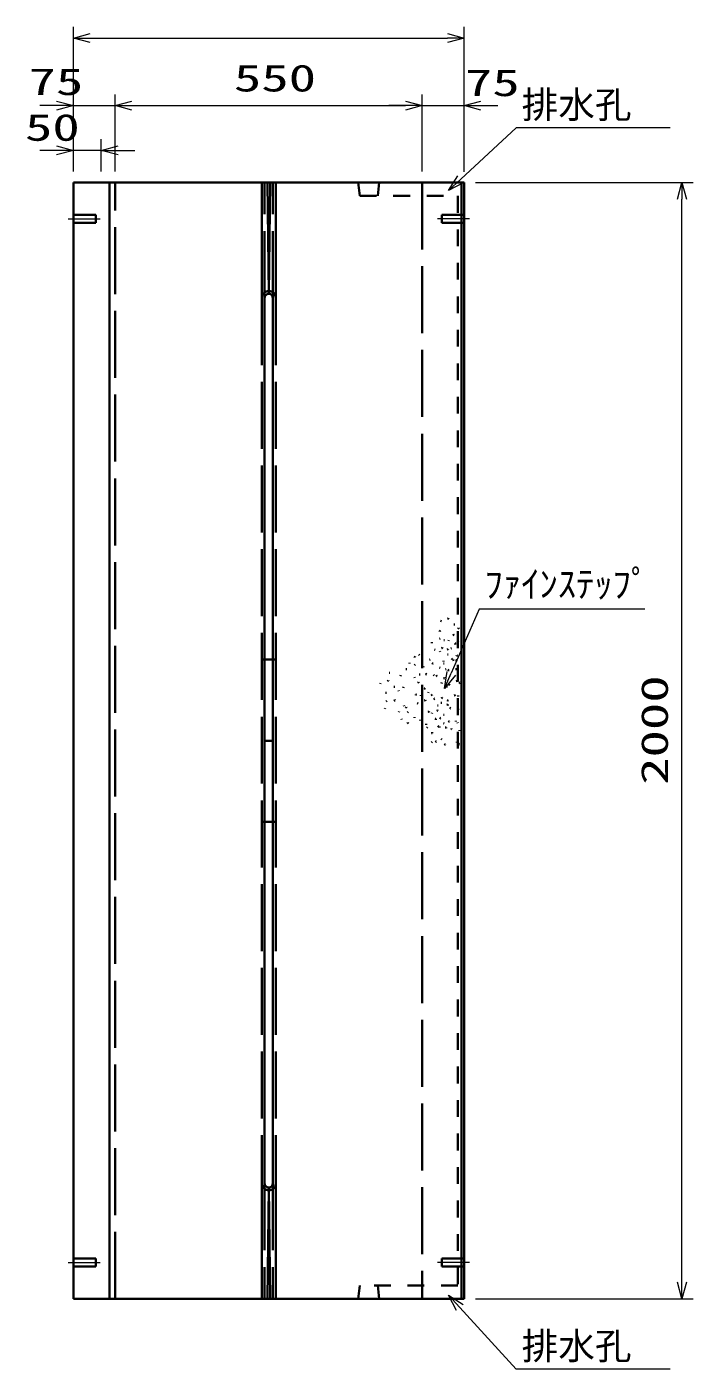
# Model space of a CAD drawing. Units: millimetres on the paper. Extents: x 15 to 1224, y 2 to 859.
# Drawn here: x 1087.9 to 1147.6, y 428.2 to 548.4 of the extents above; entities that cross this region are included whole.
import ezdxf
from ezdxf.enums import TextEntityAlignment as Align

# ---------------------------------------------------------------- set-up
doc = ezdxf.new("R2010")
doc.units = ezdxf.units.MM
for name, pattern in [('DASHED', [7.5, 6, -1.5]), ('USER1', [18.5, 12, -1.5, 3.5, -1.5]), ('USER2', [3, 1.5, -1.5])]:
    doc.linetypes.add(name, pattern=pattern)
for name, color, linetype, lineweight in [('D-BMK（構造物基準線）', 2, 'USER1', 18), ('D-STR-DIM（寸法）', 7, 'Continuous', 13), ('D-STR-HTXT（WS-旗）', 7, 'Continuous', 13), ('D-STR-HTXT（旗上げ）', 7, 'Continuous', 13), ('D-STR（構造物WS）', 1, 'Continuous', 35), ('D-STR（構造物）', 1, 'Continuous', 35)]:
    doc.layers.add(name, color=color, linetype=linetype, lineweight=lineweight)
doc.styles.add('ＭＳ ゴシック', font='')
doc.styles.get('ＭＳ ゴシック').set_extended_font_data('MS Gothic')

# ---------------------------------------------------------------- blocks, each defined once
blk = doc.blocks.new('_Open30')
at = {"color": 7, "linetype": 'Continuous', "lineweight": 13}
for p, q in [((-1, 0.2679), (0, 0)), ((0, 0), (-1, -0.2679)), ((0, 0), (-1, 0))]:
    blk.add_line(p, q, dxfattribs=at)

msp = doc.modelspace()

# ---------------------------------------------------------------- linework, layer by layer
at = {"layer": 'D-BMK（構造物基準線）'}
for p, q in [((1091.612, 531.209), (1094.462, 531.209)), ((1127.536, 531.209), (1124.687, 531.209)), ((1091.612, 437.709), (1094.462, 437.709)), ((1127.536, 437.709), (1124.687, 437.709))]:
    msp.add_line(p, q, dxfattribs=at)
at = {"layer": 'D-STR-DIM（寸法）'}
for p, q in [((1092.074, 542.356), (1092.074, 548.406)), ((1127.074, 542.356), (1127.074, 548.406)), ((1093.574, 547.406), (1125.574, 547.406)), ((1092.074, 535.459), (1092.074, 542.356)), ((1095.824, 535.459), (1095.824, 542.356)), ((1095.824, 535.459), (1095.824, 542.356)), ((1123.324, 535.459), (1123.324, 542.356)), ((1123.324, 535.459), (1123.324, 542.356)), ((1127.074, 535.429), (1127.074, 542.356)), ((1090.574, 541.356), (1089.074, 541.356)), ((1092.074, 541.356), (1095.824, 541.356)), ((1097.324, 541.356), (1098.824, 541.356)), ((1097.324, 541.356), (1121.824, 541.356)), ((1121.824, 541.356), (1120.324, 541.356)), ((1123.324, 541.356), (1127.074, 541.356)), ((1128.574, 541.356), (1130.074, 541.356)), ((1128.074, 534.459), (1147.578, 534.459)), ((1146.578, 435.959), (1146.578, 532.959)), ((1128.074, 434.459), (1147.578, 434.459))]:
    msp.add_line(p, q, dxfattribs=at)
at = {"layer": 'D-STR-HTXT（WS-旗）'}
for points in [[(1145.528, 539.356), (1131.74, 539.356), (1126.782, 534.767)], [(1145.528, 428.161), (1131.74, 428.161), (1126.692, 433.693)]]:
    msp.add_lwpolyline(points, dxfattribs=at)
at = {"layer": 'D-STR-HTXT（旗上げ）'}
for p, q in [((1092.074, 535.459), (1092.074, 538.343)), ((1094.574, 535.459), (1094.574, 538.343)), ((1090.574, 537.343), (1089.074, 537.343)), ((1094.574, 537.343), (1092.074, 537.343)), ((1096.074, 537.343), (1097.574, 537.343))]:
    msp.add_line(p, q, dxfattribs=at)
msp.add_lwpolyline([(1143.247, 496.247), (1128.417, 496.247), (1125.917, 490.497)], dxfattribs=at)
at = {"layer": 'D-STR（構造物WS）', "linetype": 'USER2'}
for p, q in [((1117.725, 533.26), (1117.567, 534.459)), ((1119.327, 533.26), (1119.474, 534.459)), ((1117.725, 533.26), (1126.499, 533.26)), ((1126.499, 533.26), (1126.499, 435.659)), ((1117.725, 435.659), (1117.567, 434.459)), ((1126.499, 435.659), (1117.725, 435.659)), ((1119.474, 434.459), (1119.327, 435.659))]:
    msp.add_line(p, q, dxfattribs=at)
at = {"layer": 'D-STR（構造物）'}
for p, q in [((1092.074, 434.459), (1092.074, 534.459)), ((1092.074, 534.459), (1127.074, 534.459)), ((1095.324, 434.459), (1095.324, 534.459)), ((1108.949, 524.111), (1108.949, 534.459)), ((1108.949, 524.111), (1108.949, 534.459)), ((1109.449, 534.459), (1109.574, 524.486)), ((1109.699, 534.459), (1109.574, 524.486)), ((1110.199, 524.111), (1110.199, 534.459)), ((1126.824, 534.459), (1126.824, 434.459)), ((1127.074, 534.459), (1127.074, 434.459)), ((1109.199, 524.111), (1109.199, 444.808)), ((1109.949, 524.111), (1109.949, 444.808)), ((1125.582, 495.366), (1125.639, 495.415)), ((1125.639, 495.415), (1125.687, 495.357)), ((1124.842, 494.337), (1124.895, 494.284)), ((1124.895, 494.284), (1124.948, 494.337)), ((1124.956, 495.191), (1125.029, 495.172)), ((1126.157, 494.86), (1126.232, 494.86)), ((1126.505, 494.476), (1126.558, 494.529)), ((1126.558, 494.529), (1126.611, 494.476)), ((1124.188, 493.2), (1124.181, 493.275)), ((1124.935, 493.614), (1124.87, 493.576)), ((1125.322, 493.464), (1125.248, 493.477)), ((1125.661, 493.393), (1125.687, 493.463)), ((1126.141, 493.928), (1126.068, 493.908)), ((1126.121, 494), (1126.141, 493.928)), ((1126.258, 493.091), (1126.271, 493.164)), ((1126.271, 493.164), (1126.345, 493.151)), ((1126.453, 493.291), (1126.514, 493.334)), ((1126.514, 493.334), (1126.557, 493.272)), ((1122.643, 491.946), (1122.59, 491.999)), ((1122.643, 491.946), (1122.696, 491.999)), ((1123.059, 492.123), (1123.021, 492.188)), ((1124.476, 492.602), (1124.406, 492.628)), ((1124.889, 492.487), (1124.921, 492.419)), ((1125.106, 492.791), (1125.044, 492.748)), ((1125.106, 492.791), (1125.149, 492.73)), ((1125.539, 492.615), (1125.601, 492.658)), ((1125.648, 492.187), (1125.573, 492.194)), ((1125.601, 492.658), (1125.644, 492.596)), ((1125.87, 492.717), (1125.938, 492.749)), ((1125.992, 491.771), (1125.943, 491.828)), ((1126.385, 492.039), (1126.423, 492.104)), ((1126.423, 492.104), (1126.488, 492.066)), ((1110.199, 491.718), (1108.949, 491.718)), ((1121.861, 490.856), (1121.936, 490.862)), ((1122.17, 491.363), (1122.19, 491.435)), ((1122.618, 491.239), (1122.683, 491.276)), ((1123.434, 491.126), (1123.409, 491.055)), ((1124.024, 491.743), (1123.966, 491.695)), ((1124.209, 491.407), (1124.27, 491.364)), ((1124.27, 491.364), (1124.227, 491.303)), ((1124.852, 491.007), (1124.926, 491)), ((1125.216, 491.378), (1125.291, 491.378)), ((1125.235, 491.548), (1125.222, 491.622)), ((1125.46, 490.856), (1125.388, 490.837)), ((1125.622, 490.819), (1125.684, 490.776)), ((1125.684, 490.776), (1125.641, 490.715)), ((1126.103, 491.713), (1126.041, 491.67)), ((1126.146, 491.652), (1126.103, 491.713)), ((1126.304, 490.863), (1126.377, 490.876)), ((1126.394, 491.661), (1126.32, 491.674)), ((1126.377, 490.876), (1126.39, 490.803)), ((1126.381, 491.587), (1126.394, 491.661)), ((1119.577, 489.619), (1119.558, 489.546)), ((1120.26, 489.842), (1120.203, 489.794)), ((1120.309, 489.785), (1120.26, 489.842)), ((1120.417, 490.532), (1120.343, 490.538)), ((1121.382, 490.241), (1121.389, 490.316)), ((1122.637, 490.149), (1122.668, 490.081)), ((1122.911, 489.652), (1122.969, 489.7)), ((1122.969, 489.7), (1123.017, 489.642)), ((1123.126, 490.389), (1123.051, 490.396)), ((1123.685, 490.411), (1123.617, 490.379)), ((1123.685, 490.411), (1123.654, 490.479)), ((1124.373, 490.306), (1124.325, 490.363)), ((1124.625, 490.267), (1124.56, 490.229)), ((1124.588, 490.332), (1124.625, 490.267)), ((1125.066, 489.659), (1125.028, 489.594)), ((1125.229, 490.04), (1125.302, 490.06)), ((1125.302, 490.06), (1125.282, 490.132)), ((1125.743, 489.493), (1125.682, 489.45)), ((1125.743, 489.493), (1125.786, 489.431)), ((1126.433, 489.808), (1126.359, 489.795)), ((1126.446, 489.735), (1126.433, 489.808)), ((1126.675, 489.638), (1126.614, 489.681)), ((1126.632, 489.576), (1126.675, 489.638)), ((1120.03, 488.743), (1120.105, 488.743)), ((1120.853, 489.288), (1120.778, 489.288)), ((1121.232, 488.903), (1121.179, 488.956)), ((1121.601, 489.205), (1121.632, 489.273)), ((1122.738, 488.6), (1122.738, 488.525)), ((1122.813, 488.6), (1122.738, 488.6)), ((1123.206, 488.473), (1123.187, 488.545)), ((1123.487, 489.145), (1123.562, 489.145)), ((1123.562, 489.145), (1123.562, 489.07)), ((1123.887, 488.814), (1123.834, 488.761)), ((1124.166, 488.578), (1124.109, 488.53)), ((1124.166, 488.578), (1124.215, 488.521)), ((1124.352, 488.243), (1124.413, 488.2)), ((1124.413, 488.2), (1124.37, 488.138)), ((1125.056, 488.25), (1125.114, 488.298)), ((1125.114, 488.298), (1125.065, 488.356)), ((1125.489, 489.303), (1125.476, 489.229)), ((1126.184, 488.506), (1126.245, 488.549)), ((1126.245, 488.549), (1126.288, 488.487)), ((1126.537, 488.496), (1126.524, 488.422)), ((1119.994, 487.387), (1119.975, 487.315)), ((1120.134, 488.025), (1120.076, 487.977)), ((1120.798, 488.037), (1120.863, 488.074)), ((1120.863, 488.074), (1120.826, 488.139)), ((1121.239, 487.077), (1121.214, 487.007)), ((1121.693, 487.542), (1121.674, 487.614)), ((1121.877, 487.454), (1121.812, 487.416)), ((1121.877, 487.454), (1121.915, 487.389)), ((1122.001, 486.985), (1122.054, 487.038)), ((1122.875, 487.83), (1122.945, 487.804)), ((1123.589, 488.081), (1123.521, 488.049)), ((1123.621, 488.013), (1123.589, 488.081)), ((1123.919, 487.063), (1123.851, 487.032)), ((1123.951, 486.995), (1123.919, 487.063)), ((1124.692, 487.164), (1124.619, 487.145)), ((1124.747, 487.613), (1124.672, 487.613)), ((1124.673, 487.236), (1124.692, 487.164)), ((1125.069, 487.836), (1124.994, 487.842)), ((1125.603, 487.691), (1125.53, 487.672)), ((1125.623, 488.065), (1125.55, 488.084)), ((1125.603, 487.993), (1125.623, 488.065)), ((1125.622, 487.619), (1125.603, 487.691)), ((1125.789, 487.334), (1125.846, 487.382)), ((1125.846, 487.382), (1125.798, 487.439)), ((1126.542, 487.3), (1126.536, 487.225)), ((1121.458, 486.431), (1121.49, 486.363)), ((1121.981, 486.006), (1122.039, 486.055)), ((1122.039, 486.055), (1122.087, 485.997)), ((1122.618, 486.493), (1122.637, 486.565)), ((1123.138, 486.331), (1123.144, 486.256)), ((1123.663, 485.959), (1123.663, 485.884)), ((1124.197, 486.961), (1124.172, 486.891)), ((1124.539, 486.411), (1124.467, 486.431)), ((1124.52, 486.339), (1124.539, 486.411)), ((1124.96, 486.463), (1124.907, 486.516)), ((1124.907, 486.41), (1124.96, 486.463)), ((1125.277, 486.01), (1125.209, 486.042)), ((1125.217, 486.789), (1125.292, 486.789)), ((1125.729, 486.181), (1125.657, 486.2)), ((1125.729, 486.181), (1125.71, 486.108)), ((1126.313, 486.179), (1126.32, 486.253)), ((1126.509, 486.026), (1126.461, 486.083)), ((1123.779, 485.666), (1123.726, 485.613)), ((1124.209, 485.135), (1124.134, 485.135)), ((1124.209, 485.21), (1124.209, 485.135)), ((1124.763, 485.728), (1124.705, 485.68)), ((1124.763, 485.728), (1124.715, 485.786)), ((1124.853, 485.653), (1124.853, 485.728)), ((1125.013, 484.632), (1125.066, 484.579)), ((1125.384, 485.652), (1125.459, 485.646)), ((1125.459, 485.646), (1125.452, 485.571)), ((1125.952, 485.498), (1125.895, 485.45)), ((1125.904, 485.555), (1125.952, 485.498)), ((1126.642, 485.341), (1126.648, 485.415)), ((1109.199, 484.459), (1109.949, 484.459)), ((1124.193, 484.356), (1124.161, 484.288)), ((1124.558, 484.373), (1124.505, 484.426)), ((1124.505, 484.32), (1124.558, 484.373)), ((1125.315, 484.158), (1125.383, 484.126)), ((1125.383, 484.126), (1125.351, 484.058)), ((1126.419, 484.295), (1126.426, 484.369)), ((1126.558, 484.094), (1126.616, 484.142)), ((1126.616, 484.142), (1126.567, 484.199)), ((1108.949, 477.2), (1110.199, 477.2)), ((1108.949, 444.808), (1108.949, 434.459)), ((1109.449, 434.459), (1109.574, 444.433)), ((1109.449, 434.459), (1109.574, 444.433)), ((1109.699, 434.459), (1109.574, 444.433)), ((1109.699, 434.459), (1109.574, 444.433)), ((1110.199, 444.808), (1110.199, 434.459)), ((1127.074, 434.459), (1092.074, 434.459))]:
    msp.add_line(p, q, dxfattribs=at)
at = {"layer": 'D-STR（構造物）', "linetype": 'DASHED'}
for p, q in [((1095.824, 434.459), (1095.824, 534.459)), ((1109.199, 524.111), (1109.199, 534.459)), ((1109.949, 524.111), (1109.949, 534.459)), ((1123.324, 534.459), (1123.324, 434.459)), ((1092.074, 531.559), (1094.074, 531.559)), ((1094.074, 530.859), (1094.074, 531.559)), ((1125.074, 530.859), (1125.074, 531.559)), ((1127.074, 531.559), (1125.074, 531.559)), ((1092.074, 530.859), (1094.074, 530.859)), ((1127.074, 530.859), (1125.074, 530.859)), ((1108.949, 524.111), (1108.949, 444.808)), ((1110.199, 524.111), (1110.199, 444.808)), ((1109.199, 444.808), (1109.199, 434.459)), ((1109.949, 444.808), (1109.949, 434.459)), ((1092.074, 438.059), (1094.074, 438.059)), ((1094.074, 438.059), (1094.074, 437.359)), ((1127.074, 438.059), (1125.074, 438.059)), ((1125.074, 438.059), (1125.074, 437.359)), ((1092.074, 437.359), (1094.074, 437.359)), ((1127.074, 437.359), (1125.074, 437.359))]:
    msp.add_line(p, q, dxfattribs=at)
for centre, start, end in [((1109.574, 524.111), 0, 180), ((1109.574, 444.808), 180, 0)]:
    msp.add_arc(centre, 0.625, start, end, dxfattribs=at)
at = {"layer": 'D-STR（構造物）'}
for centre, start, end in [((1109.574, 524.111), 0, 180), ((1109.574, 444.808), 180, 0)]:
    msp.add_arc(centre, 0.375, start, end, dxfattribs=at)

# ---------------------------------------------------------------- block references
at = {"layer": 'D-STR-DIM（寸法）', "xscale": 1.5, "yscale": 1.5}
for p, rotation in [((1092.074, 547.406), 180), ((1095.824, 541.356), 180), ((1095.824, 541.356), 180), ((1127.074, 541.356), 180), ((1146.578, 534.459), 90), ((1146.578, 434.459), 270)]:
    msp.add_blockref('_Open30', p, dxfattribs=dict(at, rotation=rotation))
for p in [(1127.074, 547.406), (1092.074, 541.356), (1123.324, 541.356), (1123.324, 541.356)]:
    msp.add_blockref('_Open30', p, dxfattribs=at)
at = {"layer": 'D-STR-HTXT（WS-旗）', "xscale": 1.5, "yscale": 1.5}
for p, rotation in [((1125.681, 533.748), 222.78711), ((1125.681, 434.802), 132.37661)]:
    msp.add_blockref('_Open30', p, dxfattribs=dict(at, rotation=rotation))
at = {"layer": 'D-STR-HTXT（旗上げ）', "xscale": 1.5, "yscale": 1.5}
msp.add_blockref('_Open30', (1092.074, 537.343), dxfattribs=at)
for p, rotation in [((1094.574, 537.343), 180), ((1125.32, 489.121), 246.50838)]:
    msp.add_blockref('_Open30', p, dxfattribs=dict(at, rotation=rotation))

# ---------------------------------------------------------------- texts
at = {"layer": 'D-STR-DIM（寸法）', "style": 'ＭＳ ゴシック', "width": 1.5}
for s, p in [('550', (1106.449, 541.894)), ('75', (1088.055, 541.574)), ('75', (1127.139, 541.48))]:
    msp.add_text(s, height=2.405, dxfattribs=at).set_placement(p, align=Align.BOTTOM_LEFT)
msp.add_text('2000', height=2.405, rotation=90, dxfattribs=at).set_placement((1146.04, 480.501), align=Align.BOTTOM_LEFT)
at = {"layer": 'D-STR-HTXT（WS-旗）', "style": 'ＭＳ ゴシック'}
for p in [(1132.22, 539.508), (1132.22, 428.313)]:
    msp.add_text('排水孔', height=2.405, dxfattribs=at).set_placement(p, align=Align.BOTTOM_LEFT)
at = {"layer": 'D-STR-HTXT（旗上げ）', "style": 'ＭＳ ゴシック', "width": 1.5}
msp.add_text('50', height=2.405, dxfattribs=at).set_placement((1087.742, 537.477), align=Align.BOTTOM_LEFT)
at = {"layer": 'D-STR-HTXT（旗上げ）', "style": 'ＭＳ ゴシック'}
msp.add_text('ﾌｧｲﾝｽﾃｯﾌﾟ', height=2.405, dxfattribs=at).set_placement((1128.896, 496.572), align=Align.BOTTOM_LEFT)

doc.saveas('drawing.dxf')
